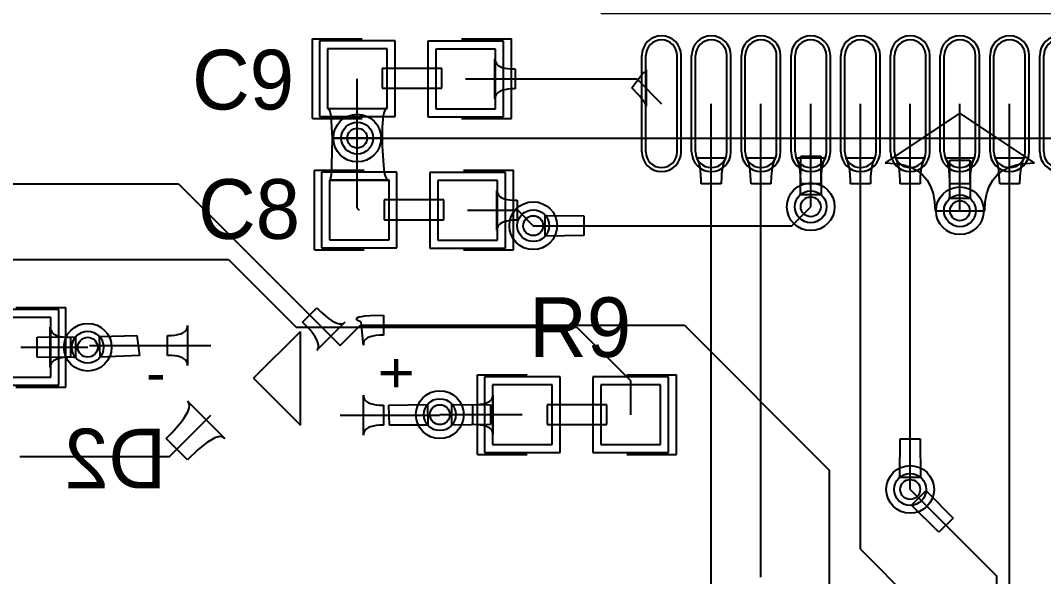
# Model space of a CAD drawing. Extents: x 44 to 130, y 28 to 128.
# Drawn here: x 76.17 to 89.24, y 111.69 to 118.79 of the extents above; entities that cross this region are included whole.
import ezdxf

# ---------------------------------------------------------------- set-up
doc = ezdxf.new("R2010")
doc.units = 0
doc.layers.get('0').update_dxf_attribs({"linetype": 'CONTINUOUS'})
for name, color, linetype in [('BOTTOMLAYER', 5, 'CONTINUOUS'), ('BOTTOMOVERLAY', 54, 'CONTINUOUS'), ('BOTTOMSOLDER', 6, 'CONTINUOUS'), ('MULTILAYER', 9, 'CONTINUOUS'), ('TOPLAYER', 1, 'CONTINUOUS'), ('TOPOVERLAY', 2, 'CONTINUOUS'), ('TOPPASTE', 8, 'CONTINUOUS'), ('TOPSOLDER', 216, 'CONTINUOUS')]:
    doc.layers.add(name, color=color, linetype=linetype)

# ---------------------------------------------------------------- blocks, each defined once
blk = doc.blocks.new('0603__7')
at = {"layer": 'TOPLAYER'}
for p, q in [((-1.0668, 0.381), (-1.0668, -0.381)), ((-0.3048, 0.381), (-1.0668, 0.381)), ((-0.3048, -0.381), (-0.3048, 0.381)), ((0.3175, 0.379374), (0.3175, -0.382626)), ((1.0795, 0.379374), (0.3175, 0.379374)), ((1.0795, -0.382626), (1.0795, 0.379374)), ((-1.0668, -0.381), (-0.3048, -0.381)), ((0.3175, -0.382626), (1.0795, -0.382626))]:
    blk.add_line(p, q, dxfattribs=at)
for centre in [(-0.6858, 0), (0.6985, -0.001626)]:
    blk.add_circle(centre, 0, dxfattribs=at)
at = {"layer": 'TOPOVERLAY'}
for p, q in [((-0.635, 0.506374), (-1.27, 0.506374)), ((-1.27, 0.506374), (-1.27, -0.509626)), ((1.27, 0.506374), (0.635, 0.506374)), ((1.27, 0.506374), (1.27, -0.509626)), ((-0.380271, 0.12049), (-0.380271, -0.13351)), ((0.381729, 0.12049), (-0.380271, 0.12049)), ((0.381729, -0.13351), (0.381729, 0.12049)), ((-0.380271, -0.13351), (0.381729, -0.13351)), ((-0.635, -0.509626), (-1.27, -0.509626)), ((1.27, -0.509626), (0.635, -0.509626))]:
    blk.add_line(p, q, dxfattribs=at)
at = {"layer": 'TOPPASTE'}
for p, q in [((-1.0668, 0.381), (-1.0668, -0.381)), ((-0.3048, 0.381), (-1.0668, 0.381)), ((-0.3048, -0.381), (-0.3048, 0.381)), ((0.3175, 0.379374), (0.3175, -0.382626)), ((1.0795, 0.379374), (0.3175, 0.379374)), ((1.0795, -0.382626), (1.0795, 0.379374)), ((-1.0668, -0.381), (-0.3048, -0.381)), ((0.3175, -0.382626), (1.0795, -0.382626))]:
    blk.add_line(p, q, dxfattribs=at)
for centre in [(-0.6858, 0), (0.6985, -0.001626)]:
    blk.add_circle(centre, 0, dxfattribs=at)
at = {"layer": 'TOPSOLDER'}
for p, q in [((-1.1684, 0.4826), (-1.1684, -0.4826)), ((-0.2032, 0.4826), (-1.1684, 0.4826)), ((-0.2032, -0.4826), (-0.2032, 0.4826)), ((0.2159, 0.480974), (0.2159, -0.484226)), ((1.1811, 0.480974), (0.2159, 0.480974)), ((1.1811, -0.484226), (1.1811, 0.480974)), ((-1.1684, -0.4826), (-0.2032, -0.4826)), ((0.2159, -0.484226), (1.1811, -0.484226))]:
    blk.add_line(p, q, dxfattribs=at)
for centre in [(-0.6858, 0), (0.6985, -0.001626)]:
    blk.add_circle(centre, 0, dxfattribs=at)
blk = doc.blocks.new('0603__8')
at = {"layer": 'TOPLAYER'}
for p, q in [((-1.0668, 0.381), (-1.0668, -0.381)), ((-0.3048, 0.381), (-1.0668, 0.381)), ((-0.3048, -0.381), (-0.3048, 0.381)), ((0.3175, 0.379374), (0.3175, -0.382626)), ((1.0795, 0.379374), (0.3175, 0.379374)), ((1.0795, -0.382626), (1.0795, 0.379374)), ((-1.0668, -0.381), (-0.3048, -0.381)), ((0.3175, -0.382626), (1.0795, -0.382626))]:
    blk.add_line(p, q, dxfattribs=at)
for centre in [(-0.6858, 0), (0.6985, -0.001626)]:
    blk.add_circle(centre, 0, dxfattribs=at)
at = {"layer": 'TOPOVERLAY'}
for p, q in [((-0.635, 0.506374), (-1.27, 0.506374)), ((-1.27, 0.506374), (-1.27, -0.509626)), ((1.27, 0.506374), (0.635, 0.506374)), ((1.27, 0.506374), (1.27, -0.509626)), ((-0.380362, 0.120459), (-0.380362, -0.13354)), ((0.381638, 0.120459), (-0.380362, 0.120459)), ((0.381638, -0.13354), (0.381638, 0.120459)), ((-0.380362, -0.13354), (0.381638, -0.13354)), ((-0.635, -0.509626), (-1.27, -0.509626)), ((1.27, -0.509626), (0.635, -0.509626))]:
    blk.add_line(p, q, dxfattribs=at)
at = {"layer": 'TOPPASTE'}
for p, q in [((-1.0668, 0.381), (-1.0668, -0.381)), ((-0.3048, 0.381), (-1.0668, 0.381)), ((-0.3048, -0.381), (-0.3048, 0.381)), ((0.3175, 0.379374), (0.3175, -0.382626)), ((1.0795, 0.379374), (0.3175, 0.379374)), ((1.0795, -0.382626), (1.0795, 0.379374)), ((-1.0668, -0.381), (-0.3048, -0.381)), ((0.3175, -0.382626), (1.0795, -0.382626))]:
    blk.add_line(p, q, dxfattribs=at)
for centre in [(-0.6858, 0), (0.6985, -0.001626)]:
    blk.add_circle(centre, 0, dxfattribs=at)
at = {"layer": 'TOPSOLDER'}
for p, q in [((-1.1684, 0.4826), (-1.1684, -0.4826)), ((-0.2032, 0.4826), (-1.1684, 0.4826)), ((-0.2032, -0.4826), (-0.2032, 0.4826)), ((0.2159, 0.480974), (0.2159, -0.484226)), ((1.1811, 0.480974), (0.2159, 0.480974)), ((1.1811, -0.484226), (1.1811, 0.480974)), ((-1.1684, -0.4826), (-0.2032, -0.4826)), ((0.2159, -0.484226), (1.1811, -0.484226))]:
    blk.add_line(p, q, dxfattribs=at)
for centre in [(-0.6858, 0), (0.6985, -0.001626)]:
    blk.add_circle(centre, 0, dxfattribs=at)
blk = doc.blocks.new('LED_B_12')
at = {"layer": 'BOTTOMOVERLAY'}
for p, q in [((0.0254, 0.2794), (-0.5715, -0.3175)), ((0.0254, 0.2794), (0.6223, -0.3175)), ((-0.5715, -0.3175), (0.6223, -0.3175))]:
    blk.add_line(p, q, dxfattribs=at)
at = {"layer": 'BOTTOMOVERLAY', "text_generation_flag": 2}
for s, rotation, p in [('-', 90, (0.254, 1.651)), ('+', 180, (-0.127, -1.27))]:
    blk.add_text(s, height=0.5588, rotation=rotation, dxfattribs=at).set_placement(p)
blk = doc.blocks.new('0603__33')
at = {"layer": 'TOPLAYER'}
for p, q in [((-1.0668, 0.381), (-1.0668, -0.381)), ((-0.3048, 0.381), (-1.0668, 0.381)), ((-0.3048, -0.381), (-0.3048, 0.381)), ((0.3175, 0.379374), (0.3175, -0.382626)), ((1.0795, 0.379374), (0.3175, 0.379374)), ((1.0795, -0.382626), (1.0795, 0.379374)), ((-1.0668, -0.381), (-0.3048, -0.381)), ((0.3175, -0.382626), (1.0795, -0.382626))]:
    blk.add_line(p, q, dxfattribs=at)
for centre in [(-0.6858, 0), (0.6985, -0.001626)]:
    blk.add_circle(centre, 0, dxfattribs=at)
at = {"layer": 'TOPOVERLAY'}
for p, q in [((-0.635, 0.506374), (-1.27, 0.506374)), ((-1.27, 0.506374), (-1.27, -0.509626)), ((1.27, 0.506374), (0.635, 0.506374)), ((1.27, 0.506374), (1.27, -0.509626)), ((-0.380047, 0.125377), (-0.380047, -0.128623)), ((0.381952, 0.125377), (-0.380047, 0.125377)), ((0.381952, -0.128623), (0.381952, 0.125377)), ((-0.380047, -0.128623), (0.381952, -0.128623)), ((-0.635, -0.509626), (-1.27, -0.509626)), ((1.27, -0.509626), (0.635, -0.509626))]:
    blk.add_line(p, q, dxfattribs=at)
at = {"layer": 'TOPPASTE'}
for p, q in [((-1.0668, 0.381), (-1.0668, -0.381)), ((-0.3048, 0.381), (-1.0668, 0.381)), ((-0.3048, -0.381), (-0.3048, 0.381)), ((0.3175, 0.379374), (0.3175, -0.382626)), ((1.0795, 0.379374), (0.3175, 0.379374)), ((1.0795, -0.382626), (1.0795, 0.379374)), ((-1.0668, -0.381), (-0.3048, -0.381)), ((0.3175, -0.382626), (1.0795, -0.382626))]:
    blk.add_line(p, q, dxfattribs=at)
for centre in [(-0.6858, 0), (0.6985, -0.001626)]:
    blk.add_circle(centre, 0, dxfattribs=at)
at = {"layer": 'TOPSOLDER'}
for p, q in [((-1.1684, 0.4826), (-1.1684, -0.4826)), ((-0.2032, 0.4826), (-1.1684, 0.4826)), ((-0.2032, -0.4826), (-0.2032, 0.4826)), ((0.2159, 0.480974), (0.2159, -0.484226)), ((1.1811, 0.480974), (0.2159, 0.480974)), ((1.1811, -0.484226), (1.1811, 0.480974)), ((-1.1684, -0.4826), (-0.2032, -0.4826)), ((0.2159, -0.484226), (1.1811, -0.484226))]:
    blk.add_line(p, q, dxfattribs=at)
for centre in [(-0.6858, 0), (0.6985, -0.001626)]:
    blk.add_circle(centre, 0, dxfattribs=at)
blk = doc.blocks.new('0603__34')
at = {"layer": 'TOPLAYER'}
for p, q in [((-1.0668, 0.381), (-1.0668, -0.381)), ((-0.3048, 0.381), (-1.0668, 0.381)), ((-0.3048, -0.381), (-0.3048, 0.381)), ((0.3175, 0.379374), (0.3175, -0.382626)), ((1.0795, 0.379374), (0.3175, 0.379374)), ((1.0795, -0.382626), (1.0795, 0.379374)), ((-1.0668, -0.381), (-0.3048, -0.381)), ((0.3175, -0.382626), (1.0795, -0.382626))]:
    blk.add_line(p, q, dxfattribs=at)
for centre in [(-0.6858, 0), (0.6985, -0.001626)]:
    blk.add_circle(centre, 0, dxfattribs=at)
at = {"layer": 'TOPOVERLAY'}
for p, q in [((-1.27, 0.506374), (-0.635, 0.506374)), ((-1.27, -0.509626), (-1.27, 0.506374)), ((0.635, 0.506374), (1.27, 0.506374)), ((1.27, -0.509626), (1.27, 0.506374)), ((-0.380436, 0.125766), (-0.380436, -0.128234)), ((0.381564, 0.125766), (-0.380436, 0.125766)), ((0.381564, -0.128234), (0.381564, 0.125766)), ((-0.380436, -0.128234), (0.381564, -0.128234)), ((-1.27, -0.509626), (-0.635, -0.509626)), ((0.635, -0.509626), (1.27, -0.509626))]:
    blk.add_line(p, q, dxfattribs=at)
at = {"layer": 'TOPPASTE'}
for p, q in [((-1.0668, 0.381), (-1.0668, -0.381)), ((-0.3048, 0.381), (-1.0668, 0.381)), ((-0.3048, -0.381), (-0.3048, 0.381)), ((0.3175, 0.379374), (0.3175, -0.382626)), ((1.0795, 0.379374), (0.3175, 0.379374)), ((1.0795, -0.382626), (1.0795, 0.379374)), ((-1.0668, -0.381), (-0.3048, -0.381)), ((0.3175, -0.382626), (1.0795, -0.382626))]:
    blk.add_line(p, q, dxfattribs=at)
for centre in [(-0.6858, 0), (0.6985, -0.001626)]:
    blk.add_circle(centre, 0, dxfattribs=at)
at = {"layer": 'TOPSOLDER'}
for p, q in [((-1.1684, 0.4826), (-1.1684, -0.4826)), ((-0.2032, 0.4826), (-1.1684, 0.4826)), ((-0.2032, -0.4826), (-0.2032, 0.4826)), ((0.2159, 0.480974), (0.2159, -0.484226)), ((1.1811, 0.480974), (0.2159, 0.480974)), ((1.1811, -0.484226), (1.1811, 0.480974)), ((-1.1684, -0.4826), (-0.2032, -0.4826)), ((0.2159, -0.484226), (1.1811, -0.484226))]:
    blk.add_line(p, q, dxfattribs=at)
for centre in [(-0.6858, 0), (0.6985, -0.001626)]:
    blk.add_circle(centre, 0, dxfattribs=at)
blk = doc.blocks.new('LC_SSOP_28_150MIL_61')
at = {"layer": 'TOPLAYER'}
for p, q in [((-4.327497, 3.250001), (-4.327497, 2.020001)), ((-3.927498, 3.250001), (-3.927498, 2.020001)), ((-3.692497, 3.250001), (-3.692497, 2.020001)), ((-3.292498, 3.250001), (-3.292498, 2.020001)), ((-3.057497, 3.250001), (-3.057497, 2.020001)), ((-2.657498, 3.250001), (-2.657498, 2.020001)), ((-2.422497, 3.250001), (-2.422497, 2.020001)), ((-2.022498, 3.250001), (-2.022498, 2.020001)), ((-1.787497, 3.250001), (-1.787497, 2.020001)), ((-1.387498, 3.250001), (-1.387498, 2.020001)), ((-1.152497, 3.250001), (-1.152497, 2.020001)), ((-0.752498, 3.250001), (-0.752498, 2.020001)), ((-0.517497, 3.250001), (-0.517497, 2.020001)), ((-0.117498, 3.250001), (-0.117498, 2.020001)), ((0.117503, 3.250001), (0.117503, 2.020001)), ((0.517502, 3.250001), (0.517502, 2.020001)), ((0.752503, 3.250001), (0.752503, 2.020001)), ((1.152502, 3.250001), (1.152502, 2.020001)), ((1.387503, 3.250001), (1.387503, 2.020001)), ((1.787502, 3.250001), (1.787502, 2.020001)), ((2.022503, 3.250001), (2.022503, 2.020001)), ((2.422502, 3.250001), (2.422502, 2.020001)), ((2.657503, 3.250001), (2.657503, 2.020001)), ((3.057502, 3.250001), (3.057502, 2.020001)), ((3.292503, 3.250001), (3.292503, 2.020001)), ((3.692502, 3.250001), (3.692502, 2.020001)), ((3.927503, 3.250001), (3.927503, 2.020001)), ((4.327502, 3.250001), (4.327502, 2.020001)), ((-4.327497, -3.249999), (-4.327497, -2.019998)), ((-3.927498, -3.249999), (-3.927498, -2.019998)), ((-3.692497, -3.249999), (-3.692497, -2.019998)), ((-3.292498, -3.249999), (-3.292498, -2.019998)), ((-3.057497, -3.249999), (-3.057497, -2.019998)), ((-2.657498, -3.249999), (-2.657498, -2.019998)), ((-2.422497, -3.249999), (-2.422497, -2.019998)), ((-2.022498, -3.249999), (-2.022498, -2.019998)), ((-1.787497, -3.249999), (-1.787497, -2.019998)), ((-1.387498, -3.249999), (-1.387498, -2.019998)), ((-1.152497, -3.249999), (-1.152497, -2.019998)), ((-0.752498, -3.249999), (-0.752498, -2.019998)), ((-0.517497, -3.249999), (-0.517497, -2.019998)), ((-0.117498, -3.249999), (-0.117498, -2.019998)), ((0.117503, -3.249999), (0.117503, -2.019998)), ((0.517502, -3.249999), (0.517502, -2.019998)), ((0.752503, -3.249999), (0.752503, -2.019998)), ((1.152502, -3.249999), (1.152502, -2.019998)), ((1.387503, -3.249999), (1.387503, -2.019998)), ((1.787502, -3.249999), (1.787502, -2.019998)), ((2.022503, -3.249999), (2.022503, -2.019998)), ((2.422502, -3.249999), (2.422502, -2.019998)), ((2.657503, -3.249999), (2.657503, -2.019998)), ((3.057502, -3.249999), (3.057502, -2.019998)), ((3.292503, -3.249999), (3.292503, -2.019998)), ((3.692502, -3.249999), (3.692502, -2.019998)), ((3.927503, -3.249999), (3.927503, -2.019998)), ((4.327502, -3.249999), (4.327502, -2.019998))]:
    blk.add_line(p, q, dxfattribs=at)
for centre in [(-4.127497, 2.635001), (-3.492497, 2.635001), (-2.857497, 2.635001), (-2.222497, 2.635001), (-1.587497, 2.635001), (-0.952497, 2.635001), (-0.317497, 2.635001), (0.317503, 2.635001), (0.952503, 2.635001), (1.587503, 2.635001), (2.222503, 2.635001), (2.857503, 2.635001), (3.492503, 2.635001), (4.127503, 2.635001), (-4.127497, -2.634999), (-3.492497, -2.634999), (-2.857497, -2.634999), (-2.222497, -2.634999), (-1.587497, -2.634999), (-0.952497, -2.634999), (-0.317497, -2.634999), (0.317503, -2.634999), (0.952503, -2.634999), (1.587503, -2.634999), (2.222503, -2.634999), (2.857503, -2.634999), (3.492503, -2.634999), (4.127503, -2.634999)]:
    blk.add_circle(centre, 0, dxfattribs=at)
for centre, start, end in [((-4.127497, 3.250001), 0, 180), ((-3.492497, 3.250001), 0, 180), ((-2.857497, 3.250001), 0, 180), ((-2.222497, 3.250001), 0, 180), ((-1.587497, 3.250001), 0, 180), ((-0.952497, 3.250001), 0, 180), ((-0.317497, 3.250001), 0, 180), ((0.317503, 3.250001), 0, 180), ((0.952503, 3.250001), 0, 180), ((1.587503, 3.250001), 0, 180), ((2.222503, 3.250001), 0, 180), ((2.857503, 3.250001), 0, 180), ((3.492503, 3.250001), 0, 180), ((4.127503, 3.250001), 0, 180), ((-4.127497, 2.020001), 180, 0), ((-3.492497, 2.020001), 180, 0), ((-2.857497, 2.020001), 180, 0), ((-2.222497, 2.020001), 180, 0), ((-1.587497, 2.020001), 180, 0), ((-0.952497, 2.020001), 180, 0), ((-0.317497, 2.020001), 180, 0), ((0.317503, 2.020001), 180, 0), ((0.952503, 2.020001), 180, 0), ((1.587503, 2.020001), 180, 0), ((2.222503, 2.020001), 180, 0), ((2.857503, 2.020001), 180, 0), ((3.492503, 2.020001), 180, 0), ((4.127503, 2.020001), 180, 0), ((-4.127497, -2.019998), 0, -180), ((-3.492497, -2.019998), 0, -180), ((-2.857497, -2.019998), 0, -180), ((-2.222497, -2.019998), 0, -180), ((-1.587497, -2.019998), 0, -180), ((-0.952497, -2.019998), 0, -180), ((-0.317497, -2.019998), 0, -180), ((0.317503, -2.019998), 0, -180), ((0.952503, -2.019998), 0, -180), ((1.587503, -2.019998), 0, -180), ((2.222503, -2.019998), 0, -180), ((2.857503, -2.019998), 0, -180), ((3.492503, -2.019998), 0, -180), ((4.127503, -2.019998), 0, -180), ((-4.127497, -3.249999), -180, 0), ((-3.492497, -3.249999), -180, 0), ((-2.857497, -3.249999), -180, 0), ((-2.222497, -3.249999), -180, 0), ((-1.587497, -3.249999), -180, 0), ((-0.952497, -3.249999), -180, 0), ((-0.317497, -3.249999), -180, 0), ((0.317503, -3.249999), -180, 0), ((0.952503, -3.249999), -180, 0), ((1.587503, -3.249999), -180, 0), ((2.222503, -3.249999), -180, 0), ((2.857503, -3.249999), -180, 0), ((3.492503, -3.249999), -180, 0), ((4.127503, -3.249999), -180, 0)]:
    blk.add_arc(centre, 0.2, start, end, dxfattribs=at)
at = {"layer": 'TOPOVERLAY'}
for p, q in [((4.900003, 1.48), (-4.899998, 1.48)), ((-4.899998, 1.48), (-4.899998, 0.499999)), ((4.900003, 1.48), (4.900003, -1.48)), ((-4.899998, -0.499999), (-4.899998, -1.48)), ((4.900003, -1.48), (-4.899998, -1.48))]:
    blk.add_line(p, q, dxfattribs=at)
blk.add_circle((-4.625, -1.899999), 0.15, dxfattribs=at)
blk.add_arc((-4.899998, 0), 0.499999, -90, 90, dxfattribs=at)
at = {"layer": 'TOPPASTE'}
for p, q in [((-4.327497, 3.250001), (-4.327497, 2.020001)), ((-3.927498, 3.250001), (-3.927498, 2.020001)), ((-3.692497, 3.250001), (-3.692497, 2.020001)), ((-3.292498, 3.250001), (-3.292498, 2.020001)), ((-3.057497, 3.250001), (-3.057497, 2.020001)), ((-2.657498, 3.250001), (-2.657498, 2.020001)), ((-2.422497, 3.250001), (-2.422497, 2.020001)), ((-2.022498, 3.250001), (-2.022498, 2.020001)), ((-1.787497, 3.250001), (-1.787497, 2.020001)), ((-1.387498, 3.250001), (-1.387498, 2.020001)), ((-1.152497, 3.250001), (-1.152497, 2.020001)), ((-0.752498, 3.250001), (-0.752498, 2.020001)), ((-0.517497, 3.250001), (-0.517497, 2.020001)), ((-0.117498, 3.250001), (-0.117498, 2.020001)), ((0.117503, 3.250001), (0.117503, 2.020001)), ((0.517502, 3.250001), (0.517502, 2.020001)), ((0.752503, 3.250001), (0.752503, 2.020001)), ((1.152502, 3.250001), (1.152502, 2.020001)), ((1.387503, 3.250001), (1.387503, 2.020001)), ((1.787502, 3.250001), (1.787502, 2.020001)), ((2.022503, 3.250001), (2.022503, 2.020001)), ((2.422502, 3.250001), (2.422502, 2.020001)), ((2.657503, 3.250001), (2.657503, 2.020001)), ((3.057502, 3.250001), (3.057502, 2.020001)), ((3.292503, 3.250001), (3.292503, 2.020001)), ((3.692502, 3.250001), (3.692502, 2.020001)), ((3.927503, 3.250001), (3.927503, 2.020001)), ((4.327502, 3.250001), (4.327502, 2.020001)), ((-4.327497, -3.249999), (-4.327497, -2.019998)), ((-3.927498, -3.249999), (-3.927498, -2.019998)), ((-3.692497, -3.249999), (-3.692497, -2.019998)), ((-3.292498, -3.249999), (-3.292498, -2.019998)), ((-3.057497, -3.249999), (-3.057497, -2.019998)), ((-2.657498, -3.249999), (-2.657498, -2.019998)), ((-2.422497, -3.249999), (-2.422497, -2.019998)), ((-2.022498, -3.249999), (-2.022498, -2.019998)), ((-1.787497, -3.249999), (-1.787497, -2.019998)), ((-1.387498, -3.249999), (-1.387498, -2.019998)), ((-1.152497, -3.249999), (-1.152497, -2.019998)), ((-0.752498, -3.249999), (-0.752498, -2.019998)), ((-0.517497, -3.249999), (-0.517497, -2.019998)), ((-0.117498, -3.249999), (-0.117498, -2.019998)), ((0.117503, -3.249999), (0.117503, -2.019998)), ((0.517502, -3.249999), (0.517502, -2.019998)), ((0.752503, -3.249999), (0.752503, -2.019998)), ((1.152502, -3.249999), (1.152502, -2.019998)), ((1.387503, -3.249999), (1.387503, -2.019998)), ((1.787502, -3.249999), (1.787502, -2.019998)), ((2.022503, -3.249999), (2.022503, -2.019998)), ((2.422502, -3.249999), (2.422502, -2.019998)), ((2.657503, -3.249999), (2.657503, -2.019998)), ((3.057502, -3.249999), (3.057502, -2.019998)), ((3.292503, -3.249999), (3.292503, -2.019998)), ((3.692502, -3.249999), (3.692502, -2.019998)), ((3.927503, -3.249999), (3.927503, -2.019998)), ((4.327502, -3.249999), (4.327502, -2.019998))]:
    blk.add_line(p, q, dxfattribs=at)
for centre in [(-4.127497, 2.635001), (-3.492497, 2.635001), (-2.857497, 2.635001), (-2.222497, 2.635001), (-1.587497, 2.635001), (-0.952497, 2.635001), (-0.317497, 2.635001), (0.317503, 2.635001), (0.952503, 2.635001), (1.587503, 2.635001), (2.222503, 2.635001), (2.857503, 2.635001), (3.492503, 2.635001), (4.127503, 2.635001), (-4.127497, -2.634999), (-3.492497, -2.634999), (-2.857497, -2.634999), (-2.222497, -2.634999), (-1.587497, -2.634999), (-0.952497, -2.634999), (-0.317497, -2.634999), (0.317503, -2.634999), (0.952503, -2.634999), (1.587503, -2.634999), (2.222503, -2.634999), (2.857503, -2.634999), (3.492503, -2.634999), (4.127503, -2.634999)]:
    blk.add_circle(centre, 0, dxfattribs=at)
for centre, start, end in [((-4.127497, 3.250001), 0, 180), ((-3.492497, 3.250001), 0, 180), ((-2.857497, 3.250001), 0, 180), ((-2.222497, 3.250001), 0, 180), ((-1.587497, 3.250001), 0, 180), ((-0.952497, 3.250001), 0, 180), ((-0.317497, 3.250001), 0, 180), ((0.317503, 3.250001), 0, 180), ((0.952503, 3.250001), 0, 180), ((1.587503, 3.250001), 0, 180), ((2.222503, 3.250001), 0, 180), ((2.857503, 3.250001), 0, 180), ((3.492503, 3.250001), 0, 180), ((4.127503, 3.250001), 0, 180), ((-4.127497, 2.020001), 180, 0), ((-3.492497, 2.020001), 180, 0), ((-2.857497, 2.020001), 180, 0), ((-2.222497, 2.020001), 180, 0), ((-1.587497, 2.020001), 180, 0), ((-0.952497, 2.020001), 180, 0), ((-0.317497, 2.020001), 180, 0), ((0.317503, 2.020001), 180, 0), ((0.952503, 2.020001), 180, 0), ((1.587503, 2.020001), 180, 0), ((2.222503, 2.020001), 180, 0), ((2.857503, 2.020001), 180, 0), ((3.492503, 2.020001), 180, 0), ((4.127503, 2.020001), 180, 0), ((-4.127497, -2.019998), 0, -180), ((-3.492497, -2.019998), 0, -180), ((-2.857497, -2.019998), 0, -180), ((-2.222497, -2.019998), 0, -180), ((-1.587497, -2.019998), 0, -180), ((-0.952497, -2.019998), 0, -180), ((-0.317497, -2.019998), 0, -180), ((0.317503, -2.019998), 0, -180), ((0.952503, -2.019998), 0, -180), ((1.587503, -2.019998), 0, -180), ((2.222503, -2.019998), 0, -180), ((2.857503, -2.019998), 0, -180), ((3.492503, -2.019998), 0, -180), ((4.127503, -2.019998), 0, -180), ((-4.127497, -3.249999), -180, 0), ((-3.492497, -3.249999), -180, 0), ((-2.857497, -3.249999), -180, 0), ((-2.222497, -3.249999), -180, 0), ((-1.587497, -3.249999), -180, 0), ((-0.952497, -3.249999), -180, 0), ((-0.317497, -3.249999), -180, 0), ((0.317503, -3.249999), -180, 0), ((0.952503, -3.249999), -180, 0), ((1.587503, -3.249999), -180, 0), ((2.222503, -3.249999), -180, 0), ((2.857503, -3.249999), -180, 0), ((3.492503, -3.249999), -180, 0), ((4.127503, -3.249999), -180, 0)]:
    blk.add_arc(centre, 0.2, start, end, dxfattribs=at)
at = {"layer": 'TOPSOLDER'}
for p, q in [((-4.378297, 3.250001), (-4.378297, 2.020001)), ((-3.876698, 3.250001), (-3.876698, 2.020001)), ((-3.743297, 3.250001), (-3.743297, 2.020001)), ((-3.241698, 3.250001), (-3.241698, 2.020001)), ((-3.108297, 3.250001), (-3.108297, 2.020001)), ((-2.606698, 3.250001), (-2.606698, 2.020001)), ((-2.473297, 3.250001), (-2.473297, 2.020001)), ((-1.971698, 3.250001), (-1.971698, 2.020001)), ((-1.838297, 3.250001), (-1.838297, 2.020001)), ((-1.336698, 3.250001), (-1.336698, 2.020001)), ((-1.203297, 3.250001), (-1.203297, 2.020001)), ((-0.701698, 3.250001), (-0.701698, 2.020001)), ((-0.568297, 3.250001), (-0.568297, 2.020001)), ((-0.066698, 3.250001), (-0.066698, 2.020001)), ((0.066703, 3.250001), (0.066703, 2.020001)), ((0.568302, 3.250001), (0.568302, 2.020001)), ((0.701703, 3.250001), (0.701703, 2.020001)), ((1.203302, 3.250001), (1.203302, 2.020001)), ((1.336703, 3.250001), (1.336703, 2.020001)), ((1.838302, 3.250001), (1.838302, 2.020001)), ((1.971703, 3.250001), (1.971703, 2.020001)), ((2.473302, 3.250001), (2.473302, 2.020001)), ((2.606703, 3.250001), (2.606703, 2.020001)), ((3.108302, 3.250001), (3.108302, 2.020001)), ((3.241703, 3.250001), (3.241703, 2.020001)), ((3.743302, 3.250001), (3.743302, 2.020001)), ((3.876703, 3.250001), (3.876703, 2.020001)), ((4.378302, 3.250001), (4.378302, 2.020001)), ((-4.378297, -3.249999), (-4.378297, -2.019998)), ((-3.876698, -3.249999), (-3.876698, -2.019998)), ((-3.743297, -3.249999), (-3.743297, -2.019998)), ((-3.241698, -3.249999), (-3.241698, -2.019998)), ((-3.108297, -3.249999), (-3.108297, -2.019998)), ((-2.606698, -3.249999), (-2.606698, -2.019998)), ((-2.473297, -3.249999), (-2.473297, -2.019998)), ((-1.971698, -3.249999), (-1.971698, -2.019998)), ((-1.838297, -3.249999), (-1.838297, -2.019998)), ((-1.336698, -3.249999), (-1.336698, -2.019998)), ((-1.203297, -3.249999), (-1.203297, -2.019998)), ((-0.701698, -3.249999), (-0.701698, -2.019998)), ((-0.568297, -3.249999), (-0.568297, -2.019998)), ((-0.066698, -3.249999), (-0.066698, -2.019998)), ((0.066703, -3.249999), (0.066703, -2.019998)), ((0.568302, -3.249999), (0.568302, -2.019998)), ((0.701703, -3.249999), (0.701703, -2.019998)), ((1.203302, -3.249999), (1.203302, -2.019998)), ((1.336703, -3.249999), (1.336703, -2.019998)), ((1.838302, -3.249999), (1.838302, -2.019998)), ((1.971703, -3.249999), (1.971703, -2.019998)), ((2.473302, -3.249999), (2.473302, -2.019998)), ((2.606703, -3.249999), (2.606703, -2.019998)), ((3.108302, -3.249999), (3.108302, -2.019998)), ((3.241703, -3.249999), (3.241703, -2.019998)), ((3.743302, -3.249999), (3.743302, -2.019998)), ((3.876703, -3.249999), (3.876703, -2.019998)), ((4.378302, -3.249999), (4.378302, -2.019998))]:
    blk.add_line(p, q, dxfattribs=at)
for centre in [(-4.127497, 2.635001), (-3.492497, 2.635001), (-2.857497, 2.635001), (-2.222497, 2.635001), (-1.587497, 2.635001), (-0.952497, 2.635001), (-0.317497, 2.635001), (0.317503, 2.635001), (0.952503, 2.635001), (1.587503, 2.635001), (2.222503, 2.635001), (2.857503, 2.635001), (3.492503, 2.635001), (4.127503, 2.635001), (-4.127497, -2.634999), (-3.492497, -2.634999), (-2.857497, -2.634999), (-2.222497, -2.634999), (-1.587497, -2.634999), (-0.952497, -2.634999), (-0.317497, -2.634999), (0.317503, -2.634999), (0.952503, -2.634999), (1.587503, -2.634999), (2.222503, -2.634999), (2.857503, -2.634999), (3.492503, -2.634999), (4.127503, -2.634999)]:
    blk.add_circle(centre, 0, dxfattribs=at)
for centre, start, end in [((-4.127497, 3.250001), 0, 180), ((-3.492497, 3.250001), 0, 180), ((-2.857497, 3.250001), 0, 180), ((-2.222497, 3.250001), 0, 180), ((-1.587497, 3.250001), 0, 180), ((-0.952497, 3.250001), 0, 180), ((-0.317497, 3.250001), 0, 180), ((0.317503, 3.250001), 0, 180), ((0.952503, 3.250001), 0, 180), ((1.587503, 3.250001), 0, 180), ((2.222503, 3.250001), 0, 180), ((2.857503, 3.250001), 0, 180), ((3.492503, 3.250001), 0, 180), ((4.127503, 3.250001), 0, 180), ((-4.127497, 2.020001), 180, 0), ((-3.492497, 2.020001), 180, 0), ((-2.857497, 2.020001), 180, 0), ((-2.222497, 2.020001), 180, 0), ((-1.587497, 2.020001), 180, 0), ((-0.952497, 2.020001), 180, 0), ((-0.317497, 2.020001), 180, 0), ((0.317503, 2.020001), 180, 0), ((0.952503, 2.020001), 180, 0), ((1.587503, 2.020001), 180, 0), ((2.222503, 2.020001), 180, 0), ((2.857503, 2.020001), 180, 0), ((3.492503, 2.020001), 180, 0), ((4.127503, 2.020001), 180, 0), ((-4.127497, -2.019998), 0, -180), ((-3.492497, -2.019998), 0, -180), ((-2.857497, -2.019998), 0, -180), ((-2.222497, -2.019998), 0, -180), ((-1.587497, -2.019998), 0, -180), ((-0.952497, -2.019998), 0, -180), ((-0.317497, -2.019998), 0, -180), ((0.317503, -2.019998), 0, -180), ((0.952503, -2.019998), 0, -180), ((1.587503, -2.019998), 0, -180), ((2.222503, -2.019998), 0, -180), ((2.857503, -2.019998), 0, -180), ((3.492503, -2.019998), 0, -180), ((4.127503, -2.019998), 0, -180), ((-4.127497, -3.249999), -180, 0), ((-3.492497, -3.249999), -180, 0), ((-2.857497, -3.249999), -180, 0), ((-2.222497, -3.249999), -180, 0), ((-1.587497, -3.249999), -180, 0), ((-0.952497, -3.249999), -180, 0), ((-0.317497, -3.249999), -180, 0), ((0.317503, -3.249999), -180, 0), ((0.952503, -3.249999), -180, 0), ((1.587503, -3.249999), -180, 0), ((2.222503, -3.249999), -180, 0), ((2.857503, -3.249999), -180, 0), ((3.492503, -3.249999), -180, 0), ((4.127503, -3.249999), -180, 0)]:
    blk.add_arc(centre, 0.2508, start, end, dxfattribs=at)

msp = doc.modelspace()

# ---------------------------------------------------------------- linework, layer by layer
at = {"layer": 'BOTTOMLAYER'}
for p, q in [((88.168698, 117.605099), (87.216198, 116.970099)), ((89.121198, 116.970099), (88.168698, 117.605099)), ((88.168698, 117.605099), (88.168698, 117.605099)), ((88.168698, 117.605099), (88.168698, 117.605099)), ((88.168698, 117.605099), (88.168698, 117.605099)), ((88.168698, 117.605099), (88.168698, 117.605099)), ((88.168698, 117.605099), (88.168698, 117.605099)), ((88.168698, 117.605099), (88.168698, 117.605099)), ((88.168698, 117.605099), (88.168698, 117.605099)), ((88.168698, 117.605099), (88.168698, 117.605099)), ((88.168698, 117.605099), (88.168698, 117.605099)), ((88.168698, 117.605099), (88.168698, 117.605099)), ((80.47323, 117.287599), (88.168698, 117.287599)), ((88.168698, 116.360496), (88.168698, 117.287599)), ((88.168698, 117.287599), (92.956601, 117.287599)), ((87.216198, 116.970099), (87.336848, 116.964003)), ((87.336848, 116.964003), (87.444798, 116.945715)), ((87.444798, 116.945715), (87.540048, 116.915235)), ((87.540048, 116.915235), (87.622598, 116.872563)), ((88.714798, 116.872563), (88.797348, 116.915235)), ((88.797348, 116.915235), (88.892598, 116.945715)), ((88.892598, 116.945715), (89.000548, 116.964003)), ((89.000548, 116.964003), (89.121198, 116.970099)), ((87.622598, 116.872563), (87.692448, 116.817699)), ((87.692448, 116.817699), (87.749598, 116.750643)), ((88.587798, 116.750643), (88.644948, 116.817699)), ((88.644948, 116.817699), (88.714798, 116.872563)), ((60.8176, 116.703399), (78.193402, 116.703399)), ((78.193402, 116.703399), (80.255501, 114.6413)), ((87.749598, 116.750643), (87.794048, 116.671395)), ((87.794048, 116.671395), (87.825798, 116.579952)), ((88.511598, 116.579952), (88.543348, 116.671395)), ((88.543348, 116.671395), (88.587798, 116.750643)), ((87.825798, 116.579952), (87.844848, 116.47632)), ((88.492548, 116.47632), (88.511598, 116.579952)), ((86.022401, 116.169999), (86.263698, 116.411296)), ((87.844848, 116.47632), (87.851198, 116.360496)), ((88.486198, 116.360496), (88.492548, 116.47632)), ((82.874642, 116.037711), (82.874642, 116.302287)), ((82.874642, 116.302287), (82.880378, 116.301281)), ((82.880378, 116.301281), (82.895775, 116.300382)), ((82.895775, 116.300382), (83.366704, 116.296999)), ((83.366704, 116.296999), (83.366704, 116.042999)), ((87.851198, 116.360496), (88.486198, 116.360496)), ((82.720401, 116.169999), (86.022401, 116.169999)), ((83.366704, 116.042999), (82.874642, 116.037711)), ((79.776724, 114.940471), (79.95633, 115.120077)), ((79.95633, 115.120077), (80.008689, 115.069483)), ((80.008689, 115.069483), (80.102451, 114.989846)), ((80.102451, 114.989846), (80.14385, 114.960804)), ((80.14385, 114.960804), (80.181597, 114.938947)), ((80.463255, 114.984601), (80.470543, 114.995848)), ((80.469984, 114.971622), (80.463255, 114.984601)), ((80.490733, 114.956913), (80.469984, 114.971622)), ((80.470543, 114.995848), (80.491851, 115.005368)), ((80.525501, 114.940471), (80.490733, 114.956913)), ((80.491851, 115.005368), (80.527177, 115.013153)), ((80.527177, 115.013153), (80.576524, 115.019211)), ((80.576524, 115.019211), (80.639887, 115.023537)), ((80.639887, 115.023537), (80.808673, 115.026999)), ((80.808673, 115.026999), (80.808673, 114.772999)), ((78.26725, 114.81402), (78.285243, 114.83053)), ((78.285243, 114.83053), (78.298096, 114.84958)), ((78.298096, 114.84958), (78.305807, 114.87117)), ((78.305807, 114.87117), (78.308378, 114.8953)), ((78.308378, 114.8953), (78.308378, 114.3873)), ((79.870729, 114.839405), (79.776724, 114.940471)), ((79.906955, 114.79435), (79.870729, 114.839405)), ((80.315539, 114.937423), (79.959378, 114.581262)), ((80.181597, 114.938947), (80.215692, 114.924274)), ((80.215692, 114.924274), (80.246134, 114.916786)), ((80.246134, 114.916786), (80.272923, 114.916481)), ((80.255501, 114.6413), (80.5142, 114.899999)), ((80.272923, 114.916481), (80.296057, 114.923359)), ((80.296057, 114.923359), (80.315539, 114.937423)), ((80.5142, 114.899999), (84.650801, 114.899999)), ((80.551625, 114.645999), (80.525501, 114.940471)), ((84.650801, 114.899999), (86.505001, 113.045799)), ((77.182182, 114.756319), (77.657917, 114.7683)), ((77.190752, 114.4916), (77.182182, 114.756319)), ((77.657917, 114.7683), (77.694272, 114.5143)), ((78.05133, 114.7683), (78.100169, 114.76957)), ((78.05133, 114.5143), (78.05133, 114.7683)), ((78.100169, 114.76957), (78.143867, 114.77338)), ((78.143867, 114.77338), (78.182424, 114.77973)), ((78.182424, 114.77973), (78.215841, 114.78862)), ((78.215841, 114.78862), (78.244116, 114.80005)), ((78.244116, 114.80005), (78.26725, 114.81402)), ((79.935997, 114.752951), (79.906955, 114.79435)), ((79.957854, 114.715204), (79.935997, 114.752951)), ((79.972527, 114.681109), (79.957854, 114.715204)), ((80.558302, 114.691719), (80.552168, 114.670129)), ((80.570027, 114.710769), (80.558302, 114.691719)), ((80.587345, 114.727279), (80.570027, 114.710769)), ((80.610253, 114.741249), (80.587345, 114.727279)), ((80.638754, 114.752679), (80.610253, 114.741249)), ((80.672846, 114.761569), (80.638754, 114.752679)), ((80.712531, 114.767919), (80.672846, 114.761569)), ((80.757806, 114.771729), (80.712531, 114.767919)), ((80.808673, 114.772999), (80.757806, 114.771729)), ((77.054753, 114.6413), (78.604501, 114.6413)), ((79.959378, 114.581262), (79.973442, 114.600744)), ((79.980015, 114.650667), (79.972527, 114.681109)), ((79.973442, 114.600744), (79.98032, 114.623878)), ((79.98032, 114.623878), (79.980015, 114.650667)), ((80.552168, 114.670129), (80.551625, 114.645999)), ((77.694272, 114.5143), (77.190752, 114.4916)), ((78.100169, 114.51303), (78.05133, 114.5143)), ((78.143867, 114.50922), (78.100169, 114.51303)), ((78.182424, 114.50287), (78.143867, 114.50922)), ((78.215841, 114.49398), (78.182424, 114.50287)), ((78.244116, 114.48255), (78.215841, 114.49398)), ((78.26725, 114.46858), (78.244116, 114.48255)), ((78.285243, 114.45207), (78.26725, 114.46858)), ((78.298096, 114.43302), (78.285243, 114.45207)), ((78.305807, 114.41143), (78.298096, 114.43302)), ((78.308378, 114.3873), (78.305807, 114.41143)), ((78.323986, 113.906183), (78.308378, 113.929277)), ((78.308378, 113.929277), (78.781478, 113.456176)), ((80.551625, 113.4983), (80.551625, 114.0063)), ((80.551625, 114.0063), (80.554195, 113.98217)), ((80.554195, 113.98217), (80.561906, 113.96058)), ((80.561906, 113.96058), (80.574759, 113.94153)), ((80.574759, 113.94153), (80.592752, 113.92502)), ((80.592752, 113.92502), (80.615887, 113.91105)), ((80.615887, 113.91105), (80.644162, 113.89962)), ((78.291187, 113.759318), (78.313671, 113.804207)), ((78.313671, 113.804207), (78.326633, 113.843648)), ((78.330069, 113.877641), (78.323986, 113.906183)), ((78.326633, 113.843648), (78.330069, 113.877641)), ((80.644162, 113.89962), (80.677578, 113.89073)), ((80.677578, 113.89073), (80.716135, 113.88438)), ((80.716135, 113.88438), (80.759833, 113.88057)), ((80.759833, 113.88057), (80.808673, 113.8793)), ((80.808673, 113.8793), (80.808673, 113.6253)), ((80.877059, 113.8793), (81.372791, 113.889508)), ((80.887202, 113.6253), (80.877059, 113.8793)), ((81.372791, 113.889508), (81.375214, 113.624916)), ((78.0758, 113.223599), (78.604501, 113.7523)), ((78.106021, 113.525264), (78.217649, 113.653189)), ((78.217649, 113.653189), (78.259181, 113.708978)), ((78.259181, 113.708978), (78.291187, 113.759318)), ((80.255501, 113.7523), (81.521902, 113.7523)), ((78.035922, 113.453128), (78.106021, 113.525264)), ((80.554195, 113.52243), (80.551625, 113.4983)), ((80.561906, 113.54402), (80.554195, 113.52243)), ((80.574759, 113.56307), (80.561906, 113.54402)), ((80.592752, 113.57958), (80.574759, 113.56307)), ((80.615887, 113.59355), (80.592752, 113.57958)), ((80.644162, 113.60498), (80.615887, 113.59355)), ((80.677578, 113.61387), (80.644162, 113.60498)), ((80.716135, 113.62022), (80.677578, 113.61387)), ((80.759833, 113.62403), (80.716135, 113.62022)), ((80.808673, 113.6253), (80.759833, 113.62403)), ((81.375214, 113.624916), (80.887202, 113.6253)), ((78.30533, 113.183721), (78.035922, 113.453128)), ((78.561179, 113.406979), (78.50539, 113.365448)), ((78.611519, 113.438986), (78.561179, 113.406979)), ((78.656409, 113.46147), (78.611519, 113.438986)), ((78.69585, 113.474431), (78.656409, 113.46147)), ((78.729843, 113.477868), (78.69585, 113.474431)), ((78.758385, 113.471785), (78.729843, 113.477868)), ((78.781478, 113.456176), (78.758385, 113.471785)), ((78.444153, 113.314396), (78.30533, 113.183721)), ((78.50539, 113.365448), (78.444153, 113.314396)), ((76.167201, 113.223599), (78.0758, 113.223599)), ((86.505001, 110.962999), (86.505001, 113.045799)), ((87.533698, 112.804501), (88.638601, 111.699599)), ((87.549218, 112.601893), (87.736307, 112.788982)), ((87.736307, 112.788982), (87.739652, 112.784214)), ((87.739652, 112.784214), (87.749903, 112.77269)), ((87.749903, 112.77269), (88.080507, 112.437299)), ((87.900901, 112.257693), (87.549218, 112.601893)), ((88.080507, 112.437299), (87.900901, 112.257693)), ((88.638601, 59.629599), (88.638601, 111.699599))]:
    msp.add_line(p, q, dxfattribs=at)
for centre, radius in [((80.47323, 117.287599), 0.2032), ((80.47323, 117.287599), 0.127), ((86.263698, 116.411296), 0.2032), ((86.263698, 116.411296), 0.127), ((88.168698, 116.360496), 0.2032), ((88.168698, 116.360496), 0.127), ((82.720401, 116.169999), 0.2032), ((82.720401, 116.169999), 0.127), ((77.032427, 114.618973), 0.2032), ((77.032427, 114.618973), 0.127), ((81.528227, 113.758624), 0.2032), ((81.528227, 113.758624), 0.127), ((87.533698, 112.804501), 0.2032), ((87.533698, 112.804501), 0.127)]:
    msp.add_circle(centre, radius, dxfattribs=at)
at = {"layer": 'BOTTOMSOLDER'}
for centre, radius in [((80.47323, 117.287599), 0.3048), ((80.47323, 117.287599), 0.127), ((86.263698, 116.411296), 0.3048), ((88.168698, 116.360496), 0.3048), ((86.263698, 116.411296), 0.127), ((82.720401, 116.169999), 0.3048), ((88.168698, 116.360496), 0.127), ((82.720401, 116.169999), 0.127), ((77.032427, 114.618973), 0.3048), ((77.032427, 114.618973), 0.127), ((81.528227, 113.758624), 0.3048), ((81.528227, 113.758624), 0.127), ((87.533698, 112.804501), 0.3048), ((87.533698, 112.804501), 0.127)]:
    msp.add_circle(centre, radius, dxfattribs=at)
at = {"layer": 'MULTILAYER'}
for centre, radius in [((80.47323, 117.287599), 0.2032), ((80.47323, 117.287599), 0.127), ((86.263698, 116.411296), 0.2032), ((86.263698, 116.411296), 0.127), ((88.168698, 116.360496), 0.2032), ((88.168698, 116.360496), 0.127), ((82.720401, 116.169999), 0.2032), ((82.720401, 116.169999), 0.127), ((77.032427, 114.618973), 0.2032), ((77.032427, 114.618973), 0.127), ((81.528227, 113.758624), 0.2032), ((81.528227, 113.758624), 0.127), ((87.533698, 112.804501), 0.2032), ((87.533698, 112.804501), 0.127)]:
    msp.add_circle(centre, radius, dxfattribs=at)
at = {"layer": 'TOPLAYER'}
for p, q in [((82.232182, 117.789089), (82.232182, 118.297089)), ((82.232182, 118.297089), (82.234753, 118.272959)), ((82.234753, 118.272959), (82.242464, 118.251369)), ((82.242464, 118.251369), (82.255317, 118.232319)), ((82.255317, 118.232319), (82.27331, 118.215809)), ((82.27331, 118.215809), (82.296444, 118.201839)), ((82.296444, 118.201839), (82.32472, 118.190409)), ((82.32472, 118.190409), (82.358136, 118.181519)), ((82.358136, 118.181519), (82.396693, 118.175169)), ((82.396693, 118.175169), (82.440391, 118.171359)), ((82.440391, 118.171359), (82.48923, 118.170089)), ((82.48923, 118.170089), (82.48923, 117.916089)), ((83.978283, 117.926808), (84.131409, 118.13289)), ((84.131409, 118.13289), (84.13702, 118.127841)), ((84.13702, 118.127841), (84.142039, 118.124501)), ((84.142039, 118.124501), (84.146469, 118.122873)), ((84.146469, 118.122873), (84.150307, 118.122954)), ((84.150307, 118.122954), (84.153555, 118.124747)), ((84.153555, 118.124747), (84.156212, 118.12825)), ((84.156212, 118.12825), (84.15828, 118.133465)), ((84.15828, 118.133465), (84.159755, 118.140389)), ((84.159755, 118.140389), (84.160642, 118.149025)), ((84.160642, 118.149025), (84.160937, 118.15937)), ((84.160937, 118.15937), (84.160937, 117.694245)), ((80.47323, 117.287599), (80.47323, 118.044714)), ((81.85753, 118.043089), (84.041607, 118.043089)), ((84.041607, 118.043089), (84.358698, 117.725998)), ((82.242464, 117.834809), (82.234753, 117.813219)), ((82.255317, 117.853859), (82.242464, 117.834809)), ((82.27331, 117.870369), (82.255317, 117.853859)), ((82.296444, 117.884339), (82.27331, 117.870369)), ((82.32472, 117.895769), (82.296444, 117.884339)), ((82.358136, 117.904659), (82.32472, 117.895769)), ((82.396693, 117.911009), (82.358136, 117.904659)), ((82.440391, 117.914819), (82.396693, 117.911009)), ((82.48923, 117.916089), (82.440391, 117.914819)), ((84.071437, 117.829162), (83.978283, 117.926808)), ((84.115272, 117.777341), (84.071437, 117.829162)), ((82.234753, 117.813219), (82.232182, 117.789089)), ((84.131711, 117.755411), (84.115272, 117.777341)), ((84.144498, 117.736137), (84.131711, 117.755411)), ((84.153632, 117.719518), (84.144498, 117.736137)), ((84.15911, 117.705553), (84.153632, 117.719518)), ((84.160937, 117.694245), (84.15911, 117.705553)), ((84.993698, 111.509096), (84.993698, 117.725998)), ((85.628698, 111.686901), (85.628698, 117.725998)), ((86.263698, 116.411296), (86.263698, 117.725998)), ((86.898698, 112.042501), (86.898698, 117.725998)), ((87.533698, 112.804501), (87.533698, 117.725998)), ((88.168698, 116.360496), (88.168698, 117.725998)), ((88.803698, 59.464501), (88.803698, 117.725998)), ((80.106967, 117.663219), (80.095529, 117.667014)), ((80.095529, 117.667014), (80.85093, 117.667014)), ((80.117201, 117.651837), (80.106967, 117.663219)), ((80.126233, 117.632866), (80.117201, 117.651837)), ((80.134059, 117.606308), (80.126233, 117.632866)), ((80.14068, 117.57216), (80.134059, 117.606308)), ((80.155128, 117.359687), (80.14068, 117.57216)), ((80.805779, 117.57216), (80.800362, 117.530425)), ((80.812401, 117.606308), (80.805779, 117.57216)), ((80.820227, 117.632866), (80.812401, 117.606308)), ((80.829259, 117.651837), (80.820227, 117.632866)), ((80.839493, 117.663219), (80.829259, 117.651837)), ((80.85093, 117.667014), (80.839493, 117.663219)), ((80.800362, 117.530425), (80.793138, 117.424187)), ((80.15573, 117.287599), (80.155128, 117.359687)), ((80.793138, 117.424187), (80.79073, 117.287599)), ((80.150162, 116.940985), (80.15573, 117.287599)), ((80.79073, 117.287599), (80.15573, 117.287599)), ((80.15573, 117.287599), (80.79073, 117.287599)), ((80.47323, 116.393714), (80.47323, 117.287599)), ((80.79073, 117.287599), (80.791586, 117.184698)), ((80.791586, 117.184698), (80.812129, 116.881412)), ((86.133315, 116.586671), (86.136698, 117.057599)), ((86.136698, 117.057599), (86.390698, 117.057599)), ((86.390698, 117.057599), (86.395987, 116.565538)), ((80.143203, 116.83267), (80.150162, 116.940985)), ((84.819294, 117.015092), (84.808174, 117.03415)), ((84.808174, 117.03415), (85.179223, 117.03415)), ((84.829244, 116.992956), (84.819294, 117.015092)), ((84.838022, 116.967739), (84.829244, 116.992956)), ((84.852068, 116.908067), (84.838022, 116.967739)), ((85.141768, 116.939444), (85.135329, 116.908067)), ((85.149375, 116.967739), (85.141768, 116.939444)), ((85.158153, 116.992956), (85.149375, 116.967739)), ((85.168102, 117.015092), (85.158153, 116.992956)), ((85.179223, 117.03415), (85.168102, 117.015092)), ((85.454294, 117.015092), (85.443174, 117.03415)), ((85.443174, 117.03415), (85.814223, 117.03415)), ((85.464244, 116.992956), (85.454294, 117.015092)), ((85.473022, 116.967739), (85.464244, 116.992956)), ((85.487068, 116.908067), (85.473022, 116.967739)), ((85.776768, 116.939444), (85.770329, 116.908067)), ((85.784375, 116.967739), (85.776768, 116.939444)), ((85.793153, 116.992956), (85.784375, 116.967739)), ((85.803102, 117.015092), (85.793153, 116.992956)), ((85.814223, 117.03415), (85.803102, 117.015092)), ((86.089294, 117.015092), (86.078174, 117.03415)), ((86.078174, 117.03415), (86.449223, 117.03415)), ((86.099244, 116.992956), (86.089294, 117.015092)), ((86.108022, 116.967739), (86.099244, 116.992956)), ((86.122068, 116.908067), (86.108022, 116.967739)), ((86.411768, 116.939444), (86.405329, 116.908067)), ((86.419375, 116.967739), (86.411768, 116.939444)), ((86.428153, 116.992956), (86.419375, 116.967739)), ((86.438102, 117.015092), (86.428153, 116.992956)), ((86.449223, 117.03415), (86.438102, 117.015092)), ((86.724294, 117.015092), (86.713174, 117.03415)), ((86.713174, 117.03415), (87.084223, 117.03415)), ((86.734244, 116.992956), (86.724294, 117.015092)), ((86.743022, 116.967739), (86.734244, 116.992956)), ((86.757068, 116.908067), (86.743022, 116.967739)), ((87.046768, 116.939444), (87.040329, 116.908067)), ((87.054375, 116.967739), (87.046768, 116.939444)), ((87.063153, 116.992956), (87.054375, 116.967739)), ((87.073102, 117.015092), (87.063153, 116.992956)), ((87.084223, 117.03415), (87.073102, 117.015092)), ((87.359294, 117.015092), (87.348174, 117.03415)), ((87.348174, 117.03415), (87.719223, 117.03415)), ((87.369244, 116.992956), (87.359294, 117.015092)), ((87.378022, 116.967739), (87.369244, 116.992956)), ((87.392068, 116.908067), (87.378022, 116.967739)), ((87.681768, 116.939444), (87.675329, 116.908067)), ((87.689375, 116.967739), (87.681768, 116.939444)), ((87.698153, 116.992956), (87.689375, 116.967739)), ((87.708102, 117.015092), (87.698153, 116.992956)), ((87.719223, 117.03415), (87.708102, 117.015092)), ((87.994294, 117.015092), (87.983174, 117.03415)), ((87.983174, 117.03415), (88.354223, 117.03415)), ((88.004244, 116.992956), (87.994294, 117.015092)), ((88.013022, 116.967739), (88.004244, 116.992956)), ((88.027068, 116.908067), (88.013022, 116.967739)), ((88.038315, 116.535871), (88.041698, 117.006799)), ((88.041698, 117.006799), (88.295698, 117.006799)), ((88.295698, 117.006799), (88.300987, 116.514738)), ((88.316768, 116.939444), (88.310329, 116.908067)), ((88.324375, 116.967739), (88.316768, 116.939444)), ((88.333153, 116.992956), (88.324375, 116.967739)), ((88.343102, 117.015092), (88.333153, 116.992956)), ((88.354223, 117.03415), (88.343102, 117.015092)), ((88.629294, 117.015092), (88.618174, 117.03415)), ((88.618174, 117.03415), (88.989223, 117.03415)), ((88.639244, 116.992956), (88.629294, 117.015092)), ((88.648022, 116.967739), (88.639244, 116.992956)), ((88.662068, 116.908067), (88.648022, 116.967739)), ((88.951768, 116.939444), (88.945329, 116.908067)), ((88.959375, 116.967739), (88.951768, 116.939444)), ((88.968153, 116.992956), (88.959375, 116.967739)), ((88.978102, 117.015092), (88.968153, 116.992956)), ((88.989223, 117.03415), (88.978102, 117.015092)), ((80.133457, 116.767679), (80.138679, 116.794758)), ((80.138679, 116.794758), (80.143203, 116.83267)), ((80.812129, 116.881412), (80.821545, 116.83267)), ((80.821545, 116.83267), (80.832673, 116.794758)), ((80.832673, 116.794758), (80.845515, 116.767679)), ((84.857333, 116.873609), (84.852068, 116.908067)), ((84.866114, 116.75176), (84.857333, 116.873609)), ((85.12304, 116.795459), (85.120698, 116.704986)), ((85.125966, 116.836073), (85.12304, 116.795459)), ((85.135329, 116.908067), (85.125966, 116.836073)), ((85.492333, 116.873609), (85.487068, 116.908067)), ((85.501114, 116.75176), (85.492333, 116.873609)), ((85.75804, 116.795459), (85.755698, 116.704986)), ((85.760966, 116.836073), (85.75804, 116.795459)), ((85.770329, 116.908067), (85.760966, 116.836073)), ((86.127333, 116.873609), (86.122068, 116.908067)), ((86.136114, 116.75176), (86.127333, 116.873609)), ((86.39304, 116.795459), (86.390698, 116.704986)), ((86.395966, 116.836073), (86.39304, 116.795459)), ((86.405329, 116.908067), (86.395966, 116.836073)), ((86.762333, 116.873609), (86.757068, 116.908067)), ((86.771114, 116.75176), (86.762333, 116.873609)), ((87.02804, 116.795459), (87.025698, 116.704986)), ((87.030966, 116.836073), (87.02804, 116.795459)), ((87.040329, 116.908067), (87.030966, 116.836073)), ((87.397333, 116.873609), (87.392068, 116.908067)), ((87.406114, 116.75176), (87.397333, 116.873609)), ((87.66304, 116.795459), (87.660698, 116.704986)), ((87.665966, 116.836073), (87.66304, 116.795459)), ((87.675329, 116.908067), (87.665966, 116.836073)), ((88.032333, 116.873609), (88.027068, 116.908067)), ((88.041114, 116.75176), (88.032333, 116.873609)), ((88.29804, 116.795459), (88.295698, 116.704986)), ((88.300966, 116.836073), (88.29804, 116.795459)), ((88.310329, 116.908067), (88.300966, 116.836073)), ((88.667333, 116.873609), (88.662068, 116.908067)), ((88.676114, 116.75176), (88.667333, 116.873609)), ((88.93304, 116.795459), (88.930698, 116.704986)), ((88.935966, 116.836073), (88.93304, 116.795459)), ((88.945329, 116.908067), (88.935966, 116.836073)), ((80.120929, 116.746015), (80.127541, 116.75143)), ((80.87633, 116.746015), (80.120929, 116.746015)), ((80.127541, 116.75143), (80.133457, 116.767679)), ((80.845515, 116.767679), (80.860067, 116.75143)), ((80.860067, 116.75143), (80.87633, 116.746015)), ((84.866698, 116.704986), (84.866114, 116.75176)), ((85.120698, 116.704986), (84.866698, 116.704986)), ((85.501698, 116.704986), (85.501114, 116.75176)), ((85.755698, 116.704986), (85.501698, 116.704986)), ((86.136698, 116.704986), (86.136114, 116.75176)), ((86.390698, 116.704986), (86.136698, 116.704986)), ((86.771698, 116.704986), (86.771114, 116.75176)), ((87.025698, 116.704986), (86.771698, 116.704986)), ((87.406698, 116.704986), (87.406114, 116.75176)), ((87.660698, 116.704986), (87.406698, 116.704986)), ((88.041698, 116.704986), (88.041114, 116.75176)), ((88.295698, 116.704986), (88.041698, 116.704986)), ((88.676698, 116.704986), (88.676114, 116.75176)), ((88.930698, 116.704986), (88.676698, 116.704986)), ((82.257582, 116.112689), (82.257582, 116.620689)), ((82.257582, 116.620689), (82.260153, 116.596559)), ((82.260153, 116.596559), (82.267864, 116.574969)), ((82.267864, 116.574969), (82.280717, 116.555919)), ((82.280717, 116.555919), (82.29871, 116.539409)), ((82.29871, 116.539409), (82.321844, 116.525439)), ((82.321844, 116.525439), (82.35012, 116.514009)), ((86.13141, 116.565538), (86.132416, 116.571273)), ((86.395987, 116.565538), (86.13141, 116.565538)), ((86.132416, 116.571273), (86.133315, 116.586671)), ((88.03641, 116.514738), (88.037416, 116.520473)), ((88.037416, 116.520473), (88.038315, 116.535871)), ((80.47323, 116.393714), (80.49863, 116.368314)), ((82.35012, 116.514009), (82.383536, 116.505119)), ((82.383536, 116.505119), (82.422093, 116.498769)), ((82.422093, 116.498769), (82.465791, 116.494959)), ((82.465791, 116.494959), (82.51463, 116.493689)), ((82.51463, 116.493689), (82.51463, 116.239689)), ((88.300987, 116.514738), (88.03641, 116.514738)), ((81.88293, 116.366689), (82.523711, 116.366689)), ((82.523711, 116.366689), (82.720401, 116.169999)), ((82.260153, 116.136819), (82.257582, 116.112689)), ((82.267864, 116.158409), (82.260153, 116.136819)), ((82.280717, 116.177459), (82.267864, 116.158409)), ((82.29871, 116.193969), (82.280717, 116.177459)), ((82.321844, 116.207939), (82.29871, 116.193969)), ((82.35012, 116.219369), (82.321844, 116.207939)), ((82.383536, 116.228259), (82.35012, 116.219369)), ((82.422093, 116.234609), (82.383536, 116.228259)), ((82.465791, 116.238419), (82.422093, 116.234609)), ((82.51463, 116.239689), (82.465791, 116.238419)), ((75.583001, 115.738199), (78.828402, 115.738199)), ((78.828402, 115.738199), (79.692002, 114.874599)), ((76.554554, 114.364973), (76.554554, 114.872973)), ((76.554554, 114.872973), (76.557124, 114.848843)), ((76.557124, 114.848843), (76.564835, 114.827253)), ((76.564835, 114.827253), (76.577688, 114.808203)), ((79.692002, 114.874599), (83.279201, 114.874599)), ((83.279201, 114.874599), (83.965001, 114.188799)), ((76.386124, 114.745973), (76.878185, 114.751261)), ((76.386124, 114.491973), (76.386124, 114.745973)), ((76.577688, 114.808203), (76.595681, 114.791693)), ((76.595681, 114.791693), (76.618816, 114.777723)), ((76.618816, 114.777723), (76.647091, 114.766293)), ((76.647091, 114.766293), (76.680507, 114.757403)), ((76.680507, 114.757403), (76.719064, 114.751053)), ((76.719064, 114.751053), (76.762762, 114.747243)), ((76.762762, 114.747243), (76.811602, 114.745973)), ((76.811602, 114.745973), (76.811602, 114.491973)), ((76.878185, 114.751261), (76.878185, 114.486685)), ((76.179901, 114.618973), (77.032427, 114.618973)), ((76.857052, 114.48859), (76.386124, 114.491973)), ((76.595681, 114.446253), (76.577688, 114.429743)), ((76.618816, 114.460223), (76.595681, 114.446253)), ((76.647091, 114.471653), (76.618816, 114.460223)), ((76.680507, 114.480543), (76.647091, 114.471653)), ((76.719064, 114.486893), (76.680507, 114.480543)), ((76.762762, 114.490703), (76.719064, 114.486893)), ((76.811602, 114.491973), (76.762762, 114.490703)), ((76.87245, 114.487691), (76.857052, 114.48859)), ((76.878185, 114.486685), (76.87245, 114.487691)), ((76.557124, 114.389103), (76.554554, 114.364973)), ((76.564835, 114.410693), (76.557124, 114.389103)), ((76.577688, 114.429743), (76.564835, 114.410693)), ((83.965001, 113.756999), (83.965001, 114.188799)), ((82.113511, 113.905944), (82.141786, 113.917374)), ((82.141786, 113.917374), (82.164921, 113.931344)), ((82.164921, 113.931344), (82.182914, 113.947854)), ((82.182914, 113.947854), (82.195767, 113.966904)), ((82.195767, 113.966904), (82.203478, 113.988494)), ((82.203478, 113.988494), (82.206048, 114.012624)), ((82.206048, 114.012624), (82.206048, 113.504624)), ((81.682468, 113.626336), (81.682468, 113.890913)), ((81.682468, 113.890913), (81.688203, 113.889907)), ((81.688203, 113.889907), (81.703601, 113.889008)), ((81.703601, 113.889008), (82.17453, 113.885624)), ((81.949, 113.885624), (81.99784, 113.886894)), ((81.949, 113.631624), (81.949, 113.885624)), ((81.99784, 113.886894), (82.041538, 113.890704)), ((82.041538, 113.890704), (82.080095, 113.897054)), ((82.080095, 113.897054), (82.113511, 113.905944)), ((82.17453, 113.885624), (82.17453, 113.631624)), ((81.528227, 113.758624), (82.580701, 113.758624)), ((82.17453, 113.631624), (81.682468, 113.626336)), ((81.99784, 113.630354), (81.949, 113.631624)), ((82.041538, 113.626544), (81.99784, 113.630354)), ((82.080095, 113.620194), (82.041538, 113.626544)), ((82.113511, 113.611304), (82.080095, 113.620194)), ((82.141786, 113.599874), (82.113511, 113.611304)), ((82.164921, 113.585904), (82.141786, 113.599874)), ((82.182914, 113.569394), (82.164921, 113.585904)), ((82.195767, 113.550344), (82.182914, 113.569394)), ((82.203478, 113.528754), (82.195767, 113.550344)), ((82.206048, 113.504624), (82.203478, 113.528754)), ((87.403315, 112.979876), (87.406698, 113.450804)), ((87.406698, 113.450804), (87.660698, 113.450804)), ((87.660698, 113.450804), (87.665987, 112.958743)), ((87.40141, 112.958743), (87.402416, 112.964478)), ((87.665987, 112.958743), (87.40141, 112.958743)), ((87.402416, 112.964478), (87.403315, 112.979876)), ((86.898698, 112.042501), (87.876601, 111.064599))]:
    msp.add_line(p, q, dxfattribs=at)
for centre, radius in [((80.47323, 117.287599), 0.2032), ((80.47323, 117.287599), 0.127), ((86.263698, 116.411296), 0.2032), ((86.263698, 116.411296), 0.127), ((88.168698, 116.360496), 0.2032), ((88.168698, 116.360496), 0.127), ((82.720401, 116.169999), 0.2032), ((82.720401, 116.169999), 0.127), ((77.032427, 114.618973), 0.2032), ((77.032427, 114.618973), 0.127), ((81.528227, 113.758624), 0.2032), ((81.528227, 113.758624), 0.127), ((87.533698, 112.804501), 0.2032), ((87.533698, 112.804501), 0.127)]:
    msp.add_circle(centre, radius, dxfattribs=at)
at = {"layer": 'TOPSOLDER'}
for centre, radius in [((80.47323, 117.287599), 0.3048), ((80.47323, 117.287599), 0.127), ((86.263698, 116.411296), 0.3048), ((88.168698, 116.360496), 0.3048), ((86.263698, 116.411296), 0.127), ((82.720401, 116.169999), 0.3048), ((88.168698, 116.360496), 0.127), ((82.720401, 116.169999), 0.127), ((77.032427, 114.618973), 0.3048), ((77.032427, 114.618973), 0.127), ((81.528227, 113.758624), 0.3048), ((81.528227, 113.758624), 0.127), ((87.533698, 112.804501), 0.3048), ((87.533698, 112.804501), 0.127)]:
    msp.add_circle(centre, radius, dxfattribs=at)

# ---------------------------------------------------------------- block references
for name, p, rotation in [('LC_SSOP_28_150MIL_61', (88.486201, 120.360999), 180), ('0603__8', (81.17173, 118.043089), 180), ('0603__7', (81.19713, 116.366689), 180), ('0603__34', (75.481401, 114.620599), 360), ('LED_B_12', (79.430001, 114.1968), 90), ('0603__33', (83.279201, 113.756999), 180)]:
    msp.add_blockref(name, p, dxfattribs=dict(rotation=rotation))

# ---------------------------------------------------------------- texts
at = {"layer": 'BOTTOMOVERLAY', "text_generation_flag": 2}
msp.add_text('D2', height=0.762, dxfattribs=at).set_placement((78.034601, 112.817199))
at = {"layer": 'TOPOVERLAY'}
for s, p in [('C9', (78.36473, 117.652488)), ('C8', (78.44093, 116.001488)), ('R9', (82.669601, 114.493599))]:
    msp.add_text(s, height=0.762, dxfattribs=at).set_placement(p)

doc.saveas('drawing.dxf')
